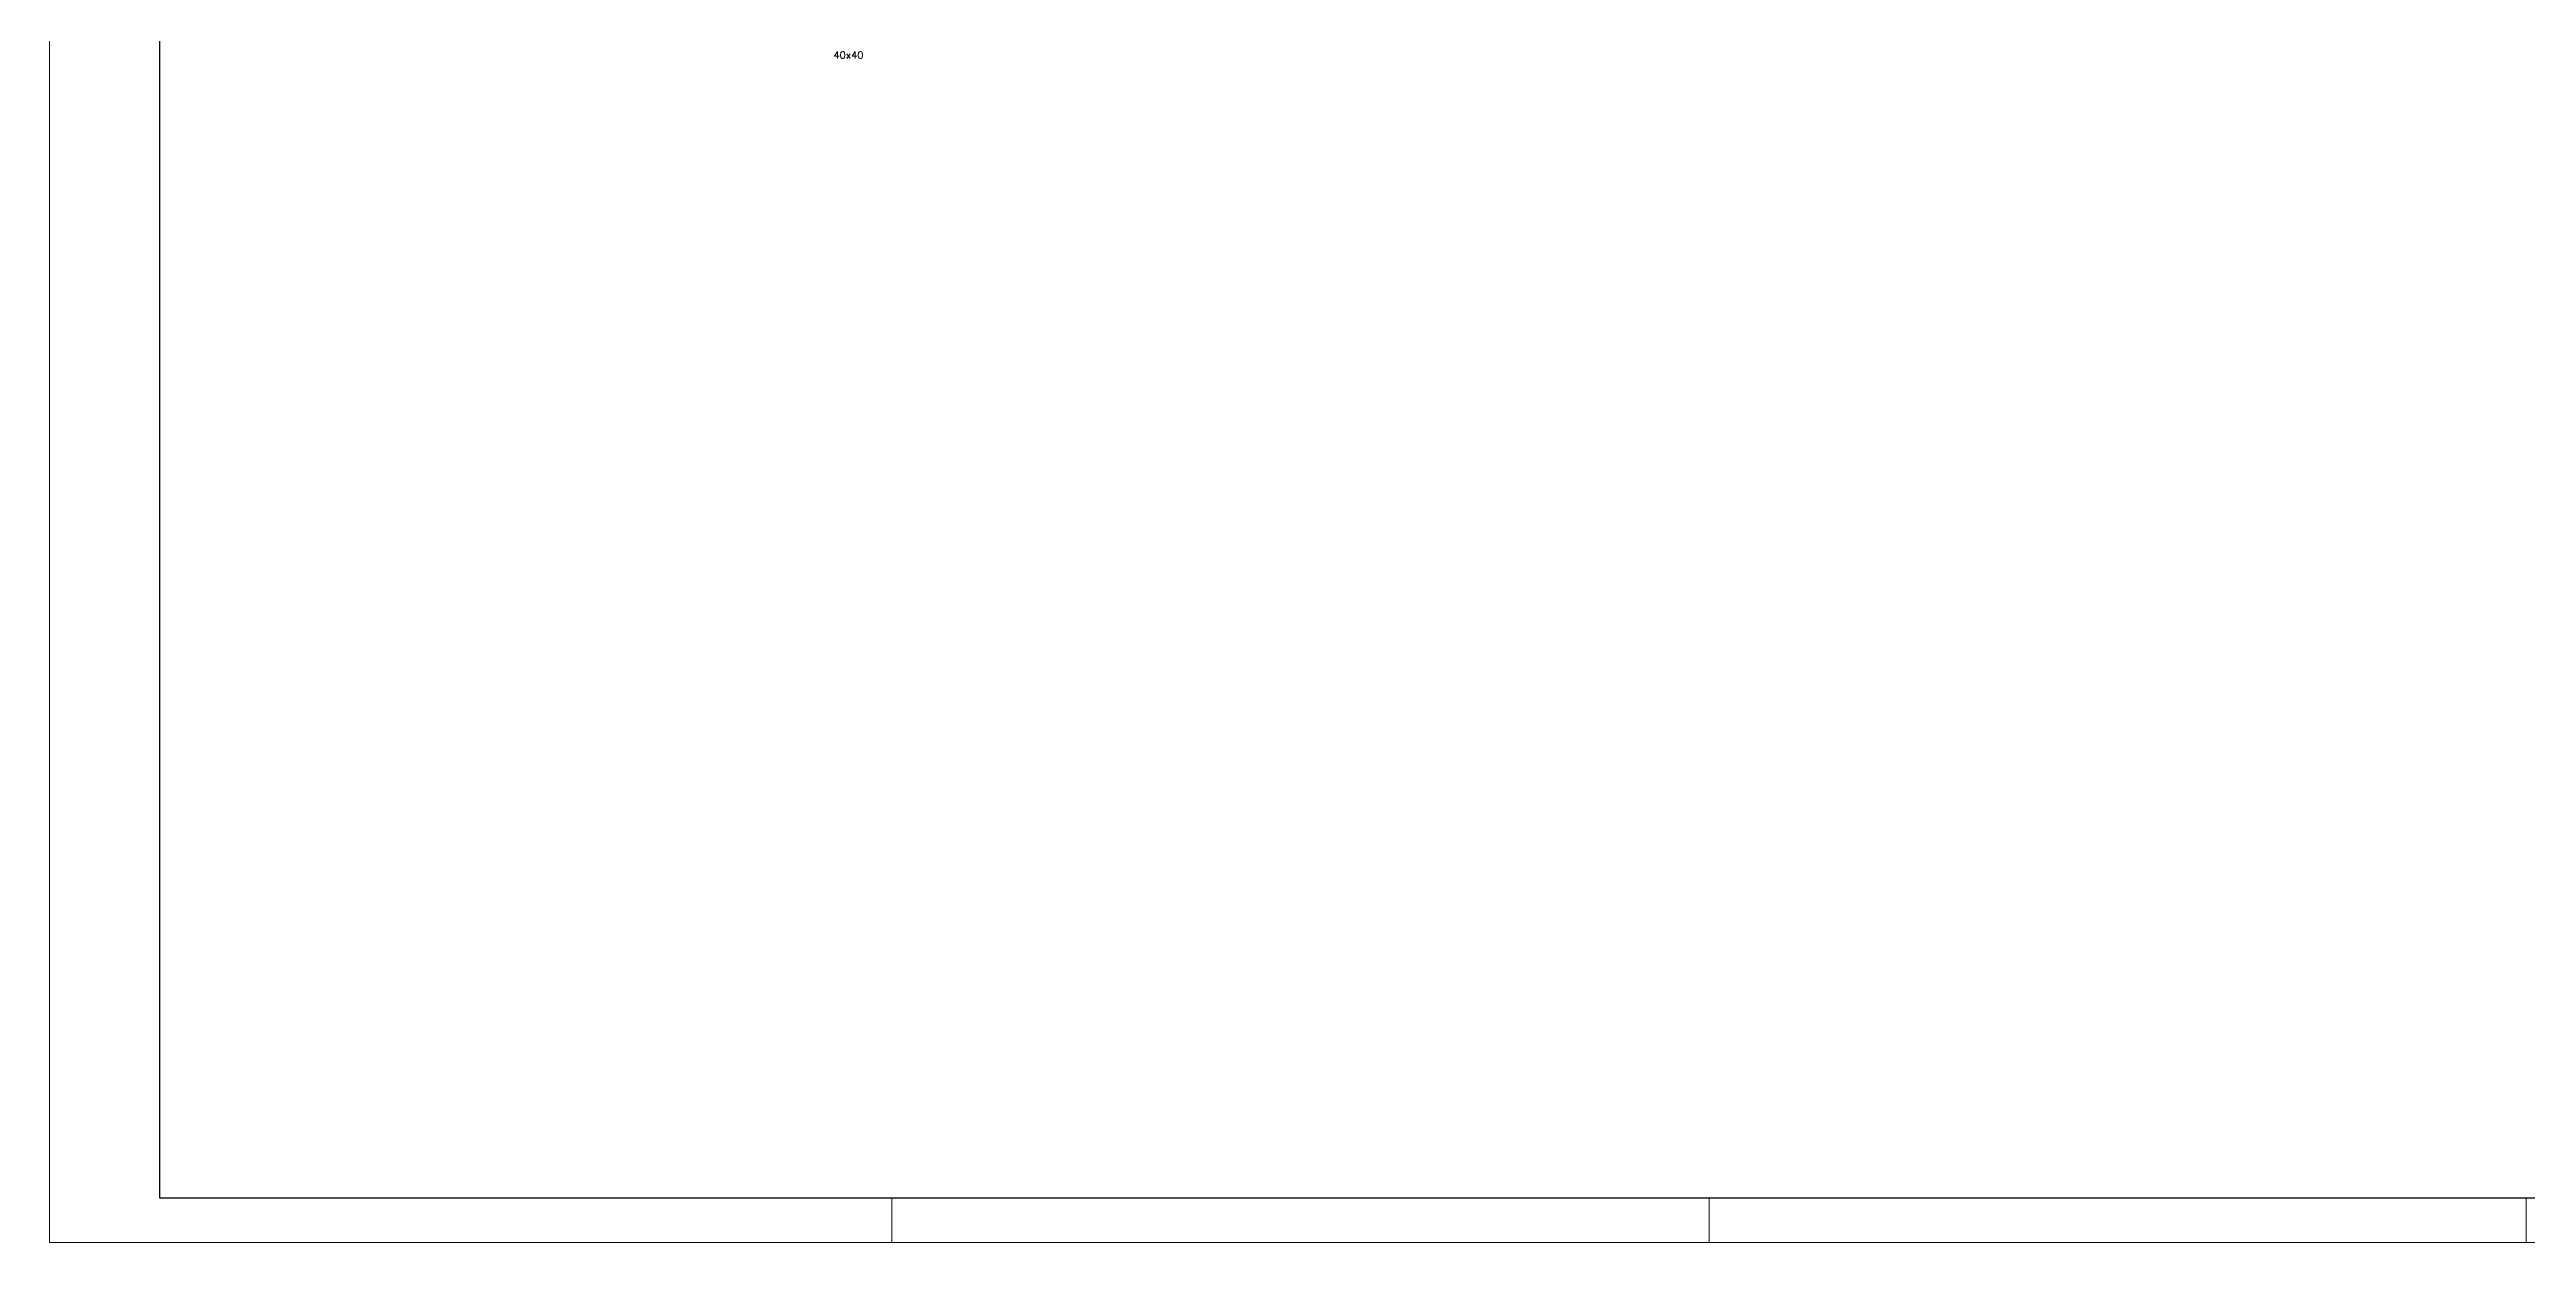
# Model space of a CAD drawing. Extents: x 1860 to 8661, y -614 to 3837.
# Drawn here: x 1860 to 5278, y -614 to 1032 of the extents above; entities that cross this region are included whole.
import ezdxf

# ---------------------------------------------------------------- set-up
doc = ezdxf.new("R2010")
doc.units = 0
doc.layers.add('F-PILARES-DIM', color=172, linetype='Continuous')
doc.layers.add('FOLHA', color=255, linetype='Continuous', lineweight=5)
doc.styles.add('MCP', font='romans.shx')

msp = doc.modelspace()

# ---------------------------------------------------------------- hatches: boundary and pattern name
h = msp.add_hatch()
h.set_pattern_fill('ANGLE', color=256)
h.set_pattern_definition([(0, (0, 0), (0, 6.985), [5.08, -1.905]), (90, (0, 0), (-6.985, 4e-16), [5.08, -1.905])])
h.paths.add_polyline_path([(4826.65, 880.32), (4826.65, 904.63), (4808.13, 904.63), (4808.13, 880.32)], flags=9)

# ---------------------------------------------------------------- linework, layer by layer
at = {"color": 30}
for p, q in [((2012.11, -552.63), (2012.11, 3776.4)), ((8600.49, -552.63), (2012.11, -552.63))]:
    msp.add_line(p, q, dxfattribs=at)
at = {"layer": 'FOLHA', "lineweight": 5}
msp.add_line((1859.7, -613.6), (1859.7, 3837.36), dxfattribs=at)
at = {"layer": 'FOLHA'}
for p, q in [((3022.3, -552.63), (3022.3, -613.6)), ((4150.13, -552.63), (4150.13, -613.6)), ((5277.96, -552.63), (5277.96, -613.6)), ((8661.45, -613.6), (1859.7, -613.6))]:
    msp.add_line(p, q, dxfattribs=at)

# ---------------------------------------------------------------- texts
at = {"layer": 'F-PILARES-DIM', "linetype": 'Continuous', "style": 'MCP'}
msp.add_text('40x40', height=10, dxfattribs=at).set_placement((2941.59, 1019.57))

doc.saveas('drawing.dxf')
